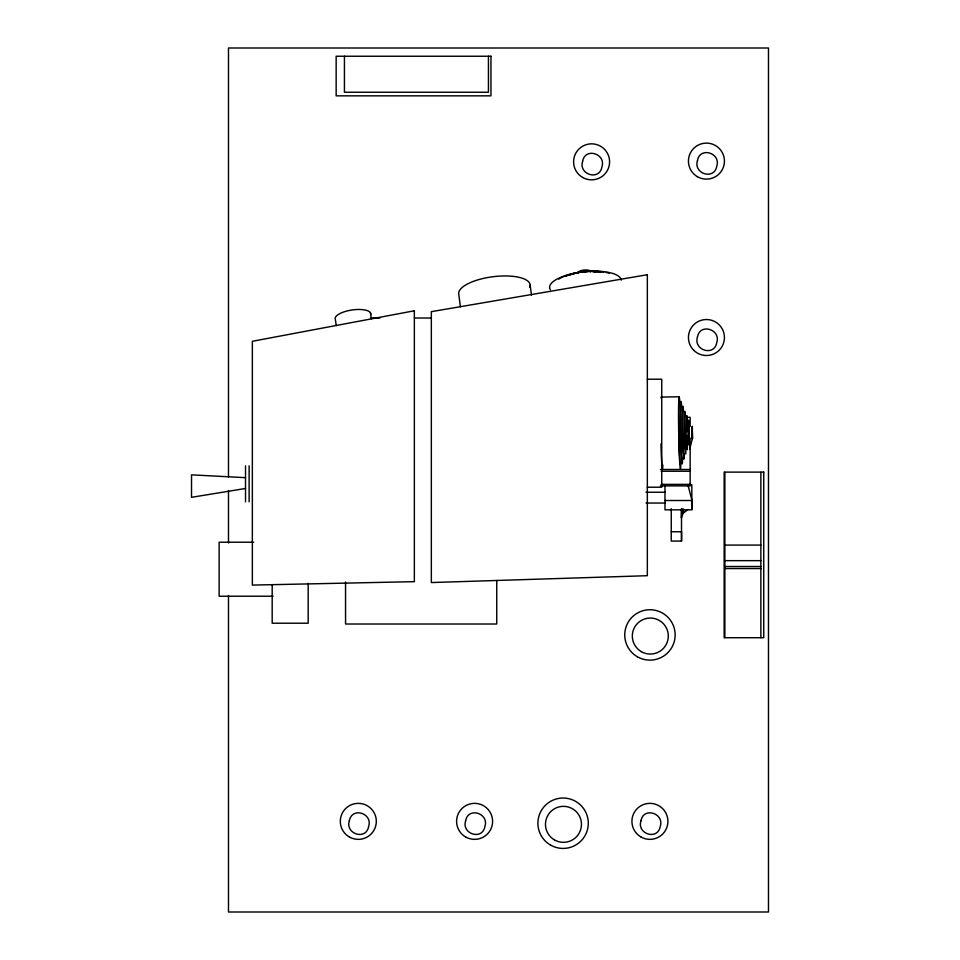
<?xml version="1.0" encoding="UTF-8"?>
<svg xmlns="http://www.w3.org/2000/svg" width="960" height="960" viewBox="0 0 960 960"><rect width="100%" height="100%" fill="white"/><g stroke="black" fill="none" stroke-linecap="round" stroke-linejoin="round"><path stroke-width="1.44" d="M685.776 442.992L685.692 447.852M687.576 441.816L687.264 449.748L686.7 415.476L687.168 421.02M689.22 439.248L688.98 444.996L688.584 420.156L689.016 426.84M687.396 441.768L687.18 445.02L686.664 435.3M688.992 437.22L688.884 438.876L688.728 426.564M682.14 508.74L681.48 518.04L681.48 508.728L681.54 541.08L671.244 541.08L671.244 508.716M689.736 448.968L691.98 440.28L691.98 430.968M682.14 515.4L683.496 513L687.84 509.616M245.52 488.472L191.52 497.328L191.52 474.852L245.52 477.672M679.212 396.768L661.212 397.092A36 1.092 89 0 0 660.948 397.908M371.004 318.012L379.98 318.012M414.42 318.012L430.884 318.012M647.34 379.212L661.74 379.212L661.74 487.212L647.34 487.212M687.18 417.324L690.156 417.324L690.156 426.516M660.36 469.488L690.156 469.488M661.128 471.228L690.156 471.228M661.128 484.38L690.156 484.38M691.128 484.74L691.836 484.74L691.836 508.932M660.36 485.892L690.156 485.892L690.156 438.18M646.044 492.24L665.316 492.24M664.98 500.508L691.98 500.508L691.98 509.832L664.98 509.832L664.98 484.668M646.044 503.04L665.316 503.04M671.244 531.768L681.54 531.768L681.54 541.08M253.632 542.22L219.132 542.22L219.132 596.22L273.132 596.22M724.872 545.088L760.872 545.088M724.872 560.652L760.872 560.652M724.872 566.52L760.872 566.52M724.872 568.548L760.872 568.548M687.852 484.572L691.98 500.508M686.892 420.756L686.592 432.072M685.056 416.28L684.912 415.512L685.464 449.772M370.476 312.852L371.352 318.78M336.264 325.596L335.388 319.668A18 6.36 -8.4 0 1 352.068 309.972A18 6.36 -8.4 0 1 370.704 314.496M530.172 285.096L531.48 295.26M460.38 306.756L458.7 293.688A36 12.744 -7.3 0 1 496.716 276.324A36 12.744 -7.3 0 1 529.776 287.376M760.872 472.284L760.872 637.608M724.872 472.284L724.872 637.608M683.496 509.004L683.496 513M496.752 580.512L496.752 624.012L345.552 624.012L345.552 582.012M488.436 56.244L488.436 92.244L344.436 92.244L344.436 56.244M308.184 583.272L308.184 623.22L272.184 623.22L272.184 584.748M249.12 465.816L249.12 501.816M245.52 465.816L245.52 501.816M228.48 477L228.48 48L768.48 48L768.48 912L228.48 912L228.48 595.5M228.48 490.5L228.48 543M550.416 289.788A36 12.252 -6 0 1 580.86 272.16A36 12.252 -6 0 1 621.228 280.152M573.228 273.936A17.148 5.832 -6 0 1 596.304 271.836M578.208 273.348A6.3 2.148 -6 0 1 583.944 270.036A6.3 2.148 -6 0 1 590.316 272.076M577.932 272.544A12.432 4.224 -6 0 1 589.32 271.164M590.292 271.236A12.432 4.224 -6 0 1 595.008 272.292M565.788 276.24A26.364 8.976 -6 0 1 601.572 272.052M558.708 279.132A31.26 10.632 -6 0 1 603.84 271.98M606.336 272.472A31.26 10.632 -6 0 1 609.144 273.216M570.192 274.944A21.444 7.296 -6 0 1 599.364 272.172M680.844 464.652A36 1.092 89 0 1 678.672 431.172A36 1.092 89 0 1 679.836 402.372M680.52 463.236A31.26 0.948 89 0 1 678.816 431.376A31.26 0.948 89 0 1 679.548 402.924M685.872 449.64A21.444 0.648 89 0 1 684.984 447.576A21.444 0.648 89 0 1 684.444 419.112A21.444 0.648 89 0 1 685.212 414.564M685.92 445.68A21.444 0.648 89 0 1 685.896 448.44M683.892 453.6A21.444 0.648 89 0 1 682.776 434.544A21.444 0.648 89 0 1 683.04 411.252M684.24 453.576A26.364 0.792 89 0 1 683.136 451.044A26.364 0.792 89 0 1 682.476 416.028A26.364 0.792 89 0 1 683.424 410.436M682.212 458.436A26.364 0.792 89 0 1 680.832 435.012A26.364 0.792 89 0 1 681.156 406.368M682.572 458.292A31.26 0.948 89 0 1 681.252 453.816A31.26 0.948 89 0 1 680.508 412.62A31.26 0.948 89 0 1 681.636 406.344M662.856 464.976A36 1.092 89 0 1 660.948 443.868M692.172 427.872L692.484 438.804L692.28 426.216L692.172 427.872M349.344 820.86C345 833.988 366.228 840.768 368.652 826.404C372.996 813.288 351.78 806.508 349.344 820.86M465.624 820.86C461.28 833.988 482.508 840.768 484.932 826.404C489.276 813.288 468.06 806.508 465.624 820.86M582.624 161.34C578.28 174.468 599.508 181.248 601.932 166.884C606.276 153.768 585.06 146.988 582.624 161.34M697.464 160.62C693.12 173.748 714.348 180.528 716.772 166.164C721.116 153.048 699.9 146.268 697.464 160.62M640.944 820.86C636.6 833.988 657.828 840.768 660.252 826.404C664.596 813.288 643.38 806.508 640.944 820.86M697.464 337.02C693.12 350.148 714.348 356.928 716.772 342.564C721.116 329.448 699.9 322.668 697.464 337.02M414.348 310.776L252.348 341.292L252.348 585.096L414.348 581.664L414.348 310.776M647.34 274.716L431.34 311.664L431.34 582.552L647.34 575.7L647.34 274.716M490.956 56.244L336.156 56.244L336.156 95.844L490.956 95.844L490.956 56.244M763.752 472.116L724.152 472.116L724.152 637.716L763.752 637.716L763.752 472.116M637.344 656.748A25.2 25.2 0 0 0 675.144 634.932A25.2 25.2 0 0 0 637.344 613.104A25.2 25.2 0 0 0 637.344 656.748M550.5 845.052A25.2 25.2 0 0 0 588.3 823.224A25.2 25.2 0 0 0 550.5 801.408A25.2 25.2 0 0 0 550.5 845.052M697.44 176.712A18 18 0 0 0 724.44 161.124A18 18 0 0 0 697.44 145.524A18 18 0 0 0 697.44 176.712M582.6 177.432A18 18 0 0 0 609.6 161.844A18 18 0 0 0 582.6 146.244A18 18 0 0 0 582.6 177.432M693.708 350.244A18 18 0 0 0 723.828 342.18A18 18 0 0 0 701.784 320.136A18 18 0 0 0 693.708 350.244M640.92 836.952A18 18 0 0 0 667.92 821.364A18 18 0 0 0 640.92 805.764A18 18 0 0 0 640.92 836.952M465.6 836.952A18 18 0 0 0 492.6 821.364A18 18 0 0 0 465.6 805.764A18 18 0 0 0 465.6 836.952M349.32 836.952A18 18 0 0 0 376.32 821.364A18 18 0 0 0 349.32 805.764A18 18 0 0 0 349.32 836.952M554.472 839.928A18 18 0 0 0 581.472 824.34A18 18 0 0 0 554.472 808.752A18 18 0 0 0 554.472 839.928M641.316 651.636A18 18 0 0 0 668.316 636.048A18 18 0 0 0 641.316 620.46A18 18 0 0 0 641.316 651.636"/></g></svg>
